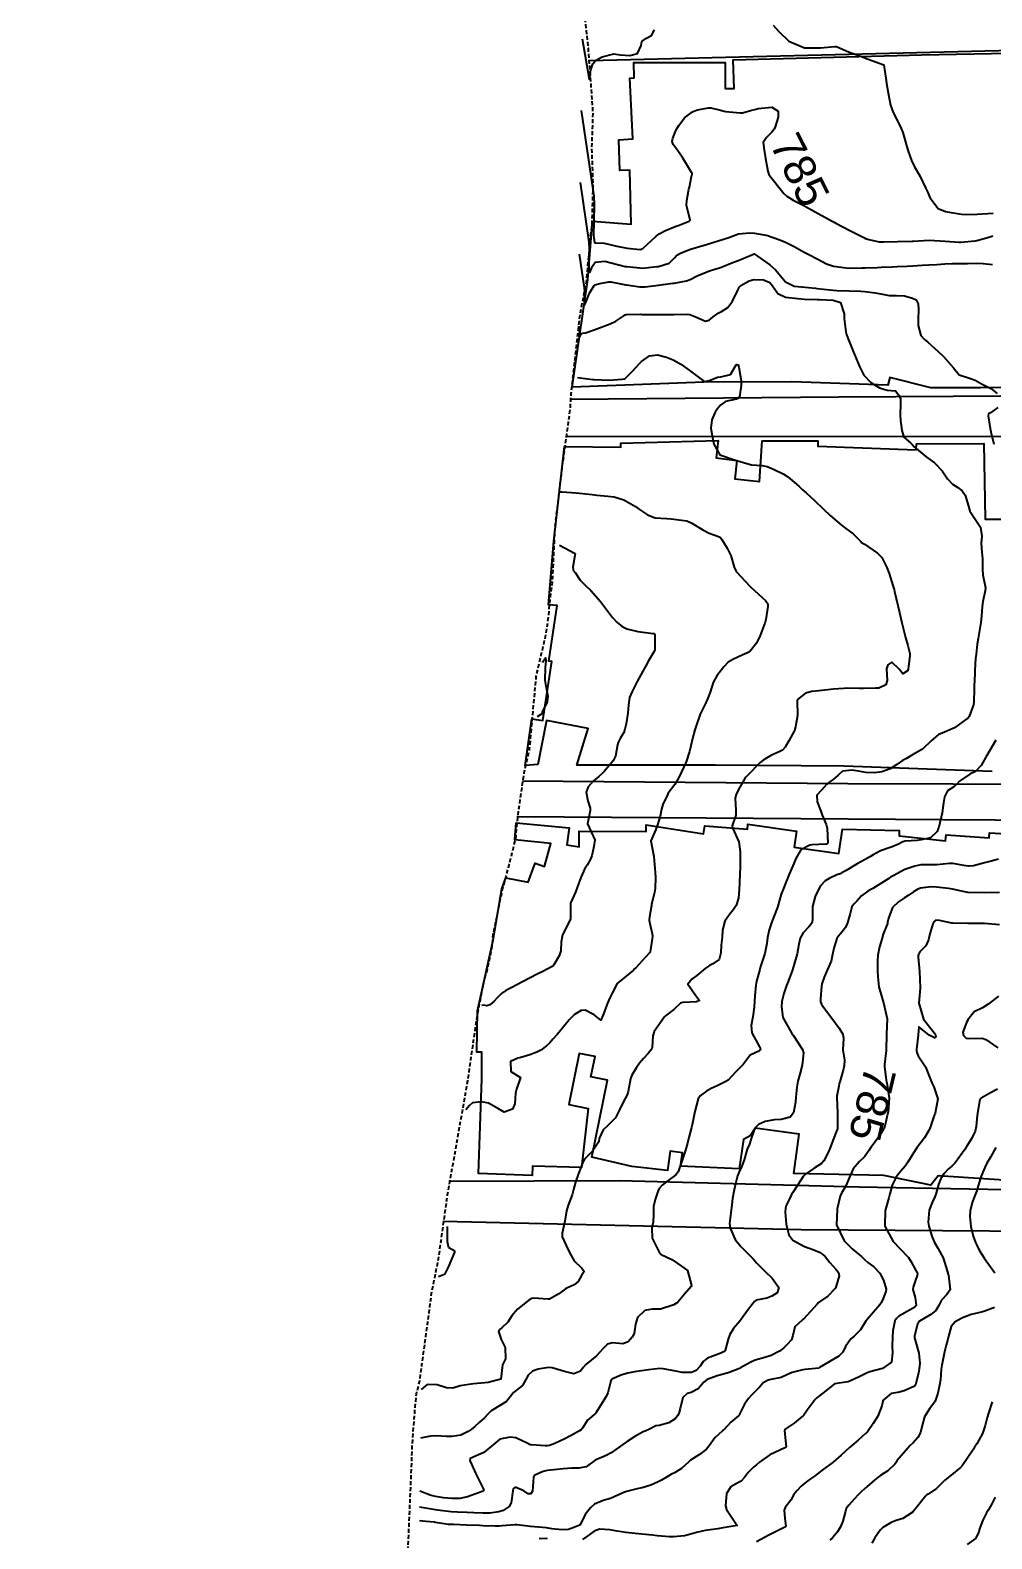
# Model space of a CAD drawing. Header units: metres. Extents: x 318500 to 325275, y 7408834 to 7428799.
# Drawn here: x 321000 to 321121, y 7408930.2 to 7409120 of the extents above; entities that cross this region are included whole.
import ezdxf
from ezdxf.enums import TextEntityAlignment as Align

# ---------------------------------------------------------------- set-up
doc = ezdxf.new("R2010")
doc.units = ezdxf.units.M
doc.header["$MEASUREMENT"] = 0
doc.linetypes.add('DASHED', pattern=[0.75, 0.5, -0.25])
for name, color, linetype in [('Cotas', 45, 'Continuous'), ('Curvas de Nivel 1m', 11, 'Continuous'), ('Curvas de Nivel 5m', 15, 'Continuous'), ('Edificações', 30, 'Continuous'), ('Vias Primárias', 230, 'Continuous')]:
    doc.layers.add(name, color=color, linetype=linetype)
doc.layers.add('Área', color=255, linetype='DASHED', plot=False)
doc.styles.add('ARIAL', font='arial.ttf')

msp = doc.modelspace()

# ---------------------------------------------------------------- linework, layer by layer
at = {"layer": 'Curvas de Nivel 1m', "flags": 128}
for points, elevation in [([(321069.47, 7409118.96), (321070.34, 7409113.89), (321070.44, 7409113.89), (321070.48, 7409114.58), (321070.56, 7409115.04), (321070.68, 7409115.44), (321070.82, 7409115.82), (321071.05, 7409116.1), (321071.4, 7409116.37), (321071.44, 7409116.4), (321071.98, 7409116.7), (321073.45, 7409117.06), (321074.27, 7409116.95), (321075.45, 7409116.86), (321076.45, 7409117.11), (321076.9, 7409118.11), (321076.96, 7409118.61), (321077.47, 7409118.99), (321078.19, 7409119.38), (321078.57, 7409120.08)], 784), ([(321093.5, 7409120.66), (321094.21, 7409119.87), (321095.47, 7409118.67), (321097.46, 7409117.83), (321099.46, 7409117.8), (321101.25, 7409118), (321101.46, 7409117.99), (321101.96, 7409117.77), (321103, 7409117.3), (321103.45, 7409117.16), (321104.51, 7409116.79), (321105.45, 7409116.41), (321107.44, 7409115.7), (321107.71, 7409113.7), (321107.77, 7409113.33), (321108.05, 7409111.69), (321108.27, 7409110.59), (321108.61, 7409109.68), (321109.34, 7409108.28), (321109.63, 7409107.67), (321109.81, 7409107.17), (321110.25, 7409105.66), (321110.48, 7409104.84), (321110.9, 7409103.65), (321111.27, 7409102.92), (321112.01, 7409101.63), (321112.72, 7409100.12), (321112.96, 7409099.61), (321113.04, 7409099.43), (321113.21, 7409099), (321114.27, 7409097.6), (321115.19, 7409097.24), (321115.65, 7409097.13), (321117.19, 7409096.89), (321117.88, 7409096.86), (321119.19, 7409096.88), (321119.8, 7409096.92), (321121.19, 7409097)], 784), ([(321069.23, 7409100.89), (321070.33, 7409093.39), (321070.36, 7409092.59), (321070.33, 7409091.21), (321070.31, 7409089.95), (321070.42, 7409089.54), (321070.79, 7409090.37), (321071.1, 7409090.86), (321072.31, 7409090.96), (321073.1, 7409090.77), (321074.89, 7409090.33), (321075.09, 7409090.29), (321077.09, 7409090.1), (321078.87, 7409090.3), (321079.09, 7409090.32), (321080.44, 7409090.71), (321081.11, 7409091.39), (321081.4, 7409091.75), (321081.91, 7409092.03), (321083.12, 7409092.48), (321083.83, 7409092.71), (321085.13, 7409093.09), (321086.73, 7409093.56), (321087.14, 7409093.69), (321087.93, 7409093.95), (321088.79, 7409094.29), (321089.15, 7409094.4), (321090.53, 7409094.54), (321091.15, 7409094.52), (321092.83, 7409094.19), (321093.14, 7409094.1), (321093.75, 7409093.87), (321094.76, 7409093.48), (321095.13, 7409093.33), (321096.16, 7409092.81), (321097.12, 7409092.29), (321097.43, 7409092.13), (321098.01, 7409091.82), (321099.11, 7409091.24), (321100.22, 7409090.66), (321101.1, 7409090.36), (321102.71, 7409090.14), (321103.1, 7409090.12), (321104.68, 7409090.14), (321105.1, 7409090.16), (321106.59, 7409090.2), (321107.1, 7409090.23), (321108.5, 7409090.28), (321109.1, 7409090.3), (321110.39, 7409090.37), (321111.1, 7409090.41), (321112.26, 7409090.47), (321113.1, 7409090.52), (321114.12, 7409090.58), (321115.11, 7409090.64), (321116.02, 7409090.67), (321117.11, 7409090.67), (321117.95, 7409090.7), (321119.11, 7409090.71), (321119.95, 7409090.67), (321121.11, 7409090.55)], 786), ([(321069.11, 7409091.86), (321069.73, 7409087.63), (321069.75, 7409087.16), (321069.73, 7409086.41), (321069.72, 7409085.7), (321069.78, 7409085.46), (321069.99, 7409085.92), (321070.4, 7409086.94), (321070.99, 7409087.93), (321071.06, 7409087.99), (321071.68, 7409088.17), (321072.82, 7409088.39), (321073.06, 7409088.38), (321074.34, 7409088.13), (321074.95, 7409088.01), (321075.06, 7409087.99), (321076.72, 7409087.76), (321077.06, 7409087.73), (321077.39, 7409087.75), (321079.06, 7409087.98), (321079.65, 7409088.06), (321080.9, 7409088.21), (321081.06, 7409088.23), (321082.6, 7409088.49), (321083.07, 7409088.68), (321083.93, 7409089.15), (321085.08, 7409089.61), (321085.36, 7409089.71), (321086.17, 7409089.97), (321086.86, 7409090.2), (321087.09, 7409090.28), (321088.3, 7409090.75), (321089.11, 7409091.05), (321089.74, 7409091.3), (321091.12, 7409091.91), (321093.1, 7409090.52), (321093.8, 7409089.87), (321095.07, 7409088.39), (321096.17, 7409087.84), (321097.06, 7409087.73), (321098.84, 7409087.59), (321099.06, 7409087.56), (321100.66, 7409087.38), (321101.06, 7409087.33), (321101.54, 7409087.28), (321103.06, 7409087.26), (321104.53, 7409087.21), (321105.05, 7409087.15), (321106.35, 7409087), (321107.05, 7409086.86), (321108.09, 7409086.64), (321109.05, 7409086.65), (321110.02, 7409086.63), (321111.05, 7409086.33), (321111.51, 7409086.1), (321111.77, 7409085.63), (321111.78, 7409084.88), (321111.74, 7409083.63), (321111.75, 7409082.88), (321112.08, 7409081.62), (321112.53, 7409081.17), (321112.97, 7409080.78), (321114.26, 7409079.6), (321114.95, 7409079), (321116.21, 7409077.57), (321116.92, 7409076.69), (321118.21, 7409076.24), (321118.91, 7409076.02), (321119.83, 7409075.52), (321120.89, 7409074.95), (321121.7, 7409074.31)], 787), ([(321068.99, 7409082.82), (321069.13, 7409081.87), (321069.14, 7409081.78), (321069.14, 7409081.61), (321069.13, 7409081.45), (321069.14, 7409081.38), (321069.19, 7409081.48), (321069.28, 7409081.72), (321069.4, 7409081.88), (321069.55, 7409081.91), (321069.87, 7409081.96), (321070.98, 7409082.33), (321072.32, 7409082.83), (321072.99, 7409083.1), (321073.7, 7409083.44), (321074.72, 7409084.12), (321074.9, 7409084.24), (321075.01, 7409084.27), (321076.81, 7409084.3), (321077.01, 7409084.29), (321078.82, 7409084.27), (321079.01, 7409084.27), (321080.77, 7409084.29), (321081.01, 7409084.29), (321082.73, 7409084.3), (321083.01, 7409084.26), (321083.65, 7409084), (321085, 7409083.43), (321085.44, 7409083.54), (321085.96, 7409083.98), (321086.57, 7409084.42), (321087.02, 7409084.65), (321087.81, 7409085.17), (321088.37, 7409085.94), (321089.05, 7409087.33), (321089.25, 7409087.74), (321089.44, 7409087.93), (321090.48, 7409088.51), (321091.07, 7409088.69), (321092.31, 7409088.65), (321093.07, 7409088.31), (321093.42, 7409087.87), (321094.1, 7409086.92), (321095.05, 7409086.47), (321096.6, 7409086.28), (321097.04, 7409086.25), (321097.44, 7409086.22), (321099.04, 7409086.16), (321099.4, 7409086.16), (321101.04, 7409086.06), (321101.99, 7409085.76), (321102.44, 7409084.34), (321102.43, 7409083.76), (321102.66, 7409082.08), (321102.74, 7409081.75), (321102.97, 7409081.08), (321103.36, 7409080.14), (321103.52, 7409079.74), (321103.96, 7409078.72), (321104.37, 7409077.73), (321104.91, 7409076.63), (321105.79, 7409075.71), (321106.48, 7409075.28), (321106.89, 7409075.06), (321107.84, 7409074.73), (321108.89, 7409074.65), (321109.34, 7409074.11), (321109.52, 7409073.66), (321109.52, 7409073.01), (321109.5, 7409071.66), (321109.54, 7409070.95), (321109.68, 7409069.66), (321109.97, 7409068.82), (321110.8, 7409068.11), (321111.05, 7409067.88), (321111.26, 7409067.63), (321112.78, 7409066.37), (321113.83, 7409065.6), (321114.76, 7409064.62), (321115.46, 7409063.58), (321116.08, 7409062.92), (321116.73, 7409062.51), (321117.28, 7409062.1), (321117.68, 7409061.55), (321118.07, 7409060.17), (321118.26, 7409059.54), (321118.68, 7409058.89), (321119.6, 7409057.52), (321119.77, 7409056.39), (321119.69, 7409055.52), (321119.78, 7409054.36), (321119.86, 7409053.52), (321119.86, 7409052.25), (321119.9, 7409051.52), (321120.21, 7409049.87), (321120.19, 7409049.51), (321119.88, 7409048.17), (321119.82, 7409047.52), (321119.72, 7409046.31), (321119.63, 7409045.52), (321119.49, 7409044.52), (321119.32, 7409043.52), (321119.2, 7409042.79), (321119.04, 7409041.52), (321118.99, 7409040.98), (321118.89, 7409039.53), (321118.87, 7409039.07), (321118.79, 7409037.53), (321118.79, 7409037.13), (321118.78, 7409035.53), (321118.72, 7409035.17), (321118.35, 7409034.14), (321118.18, 7409033.7), (321118.06, 7409033.53), (321116.33, 7409032.25), (321114.77, 7409031.58), (321114.43, 7409031.47), (321114.32, 7409031.41), (321113.33, 7409030.58), (321112.35, 7409029.61), (321112.32, 7409029.58), (321112.29, 7409029.57), (321111.04, 7409028.87), (321110.27, 7409028.42), (321109.78, 7409028.14), (321109.08, 7409027.66), (321108.25, 7409027.09), (321107.2, 7409026.73), (321106.25, 7409026.62), (321105.17, 7409026.63), (321104.25, 7409026.82), (321103.45, 7409026.93), (321102.25, 7409026.8), (321101.68, 7409026.32), (321101.05, 7409025.76), (321100.56, 7409025.44), (321100.23, 7409025.13), (321099.57, 7409024.43), (321099.02, 7409023.79), (321099.03, 7409022.95), (321099.52, 7409021.78), (321099.69, 7409021.3), (321100.16, 7409020.09), (321100.28, 7409019.77), (321100.3, 7409019.63), (321100.4, 7409017.77), (321100.25, 7409017.65), (321100.13, 7409017.62), (321098.38, 7409017.55), (321098.13, 7409017.51), (321097, 7409016.93), (321096.34, 7409015.83), (321096.09, 7409015.21), (321095.67, 7409014.25), (321095.51, 7409013.84), (321095.1, 7409012.8), (321094.71, 7409011.84), (321094.53, 7409011.35), (321094.11, 7409009.85), (321094.09, 7409009.78), (321094.02, 7409009.57), (321093.34, 7409007.86), (321093, 7409006.85), (321092.81, 7409005.87), (321092.71, 7409005.12), (321092.45, 7409003.87), (321091.92, 7409002.23), (321091.81, 7409001.88), (321091.41, 7409000.38), (321091.34, 7408999.89), (321091.21, 7408998.55), (321091.14, 7408997.89), (321091.1, 7408997.14), (321090.94, 7408995.89), (321090.73, 7408994.81), (321090.83, 7408993.89), (321091.78, 7408992.13), (321091.91, 7408991.88), (321091.89, 7408991.77), (321091.78, 7408991.64), (321090.6, 7408991.07), (321089.75, 7408989.91), (321088.74, 7408988.92), (321087.85, 7408987.93), (321087.78, 7408987.88), (321087.73, 7408987.86), (321086.44, 7408987.23), (321085.71, 7408986.89), (321085.11, 7408986.57), (321084.32, 7408985.98), (321084.08, 7408985.6), (321083.67, 7408983.99), (321083.31, 7408982.34), (321083.23, 7408981.99), (321082.91, 7408980.72), (321082.72, 7408980), (321082.47, 7408979.14), (321082.11, 7408978), (321081.98, 7408977.61), (321081.57, 7408976.42), (321081.26, 7408976.01), (321080.28, 7408975.31), (321079.55, 7408974.71), (321079.22, 7408974.37), (321079.04, 7408974.05), (321078.64, 7408972.93), (321078.46, 7408972.06), (321078.46, 7408971.02), (321078.41, 7408970.06), (321078.24, 7408969.3), (321078.28, 7408968.06), (321079.18, 7408966.3), (321079.37, 7408966.04), (321079.4, 7408966.01), (321079.43, 7408965.99), (321080.76, 7408965.36), (321081.42, 7408964.91), (321081.96, 7408964.55), (321082.73, 7408963.99), (321083.24, 7408962.12), (321083.17, 7408961.98), (321082.34, 7408961.02), (321081.51, 7408960.01), (321081.35, 7408959.87), (321081, 7408959.67), (321079.34, 7408959.13), (321078.28, 7408959.12), (321077.34, 7408958.96), (321076.43, 7408958.07), (321076.17, 7408957.22), (321076.02, 7408956.08), (321075.77, 7408955.6), (321075.28, 7408955), (321074.6, 7408954.78), (321073.28, 7408954.91), (321072.67, 7408954.73), (321072.06, 7408954.13), (321071.69, 7408953.71), (321071.26, 7408953.27), (321069.95, 7408952.16), (321069.61, 7408951.8), (321069.24, 7408951.31), (321068.41, 7408951.01), (321067.24, 7408951.27), (321065.71, 7408951.75), (321065.24, 7408951.79), (321063.92, 7408951.56), (321063.24, 7408951.33), (321062.66, 7408950.83), (321062.37, 7408950.26), (321061.95, 7408949.53), (321061.2, 7408948.94), (321060.84, 7408948.64), (321060.58, 7408948.29), (321059.95, 7408947.53), (321059.18, 7408947.03), (321058.01, 7408946.32), (321057.58, 7408945.9), (321057.16, 7408945.45), (321056.57, 7408944.92), (321055.98, 7408944.35), (321055.52, 7408943.97), (321055.13, 7408943.72), (321054.2, 7408943.29), (321053.12, 7408943.09), (321052.41, 7408943.1), (321051.12, 7408943.2), (321050.38, 7408943.17), (321049.12, 7408942.89)], 788), ([(321068.9, 7409076.33), (321070.19, 7409076.18), (321070.82, 7409076.09), (321070.9, 7409076.09), (321070.99, 7409076.08), (321072.9, 7409075.99), (321074.48, 7409076.13), (321074.83, 7409076.19), (321074.9, 7409076.23), (321075.86, 7409077.17), (321076.7, 7409078.09), (321076.81, 7409078.22), (321076.93, 7409078.35), (321077.95, 7409079.07), (321078.95, 7409079.2), (321080.07, 7409078.92), (321080.94, 7409078.58), (321081.87, 7409078.03), (321082.92, 7409077.27), (321084.61, 7409075.99), (321084.9, 7409075.85), (321085.48, 7409075.98), (321086.51, 7409076.37), (321086.91, 7409076.44), (321088.13, 7409076.73), (321088.84, 7409077.93), (321088.88, 7409077.98), (321088.93, 7409078), (321089.09, 7409077.93), (321089.2, 7409077.66), (321089.48, 7409075.92), (321089.48, 7409075.34), (321089.27, 7409073.93), (321089.11, 7409073.7), (321088.88, 7409073.61), (321087.5, 7409073.32), (321086.86, 7409072.86), (321086.46, 7409072.37), (321086.19, 7409071.97), (321085.8, 7409071.01), (321085.67, 7409069.98), (321085.84, 7409069), (321086.06, 7409067.97), (321086.78, 7409066.63), (321088.77, 7409065.93), (321090.76, 7409065.37), (321092.13, 7409065.26), (321092.76, 7409065.15), (321093.65, 7409064.76), (321094.75, 7409064.22), (321095.34, 7409063.84), (321096.73, 7409062.66), (321097.16, 7409062.26), (321097.64, 7409061.82), (321098.71, 7409060.85), (321099.84, 7409059.78), (321100.68, 7409058.99), (321102.09, 7409057.76), (321102.66, 7409057.35), (321103.59, 7409056.68), (321104.52, 7409055.72), (321104.64, 7409055.6), (321104.99, 7409055.36), (321106.62, 7409054.23), (321107.17, 7409053.68), (321107.82, 7409052.45), (321108.1, 7409051.67), (321108.56, 7409050.16), (321108.68, 7409049.79), (321108.72, 7409049.67), (321108.78, 7409049.44), (321109.2, 7409047.66), (321109.41, 7409046.77), (321109.67, 7409045.65), (321109.83, 7409044.98), (321110.17, 7409043.64), (321110.46, 7409042.61), (321110.7, 7409041.64), (321110.71, 7409041.37), (321110.51, 7409039.64), (321110.42, 7409039.44), (321109.81, 7409039.05), (321109.37, 7409039.66), (321108.43, 7409040.52), (321107.93, 7409040.18), (321107.77, 7409039.68), (321107.86, 7409038.22), (321107.7, 7409037.68), (321106.82, 7409037.26), (321106.39, 7409037.24), (321104.88, 7409037.23), (321104.39, 7409037.23), (321102.9, 7409037.24), (321102.39, 7409037.22), (321101.04, 7409037.12), (321100.39, 7409037.05), (321099.24, 7409036.94), (321098.39, 7409036.85), (321097.57, 7409036.62), (321096.59, 7409035.83), (321096.54, 7409035.66), (321096.55, 7409033.83), (321096.33, 7409032.41), (321096.21, 7409031.94), (321096.17, 7409031.83), (321095.49, 7409030.65), (321095.02, 7409029.84), (321094.68, 7409029.45), (321094.28, 7409029.25), (321093.3, 7409028.84), (321092.27, 7409028.22), (321091.86, 7409027.89), (321090.24, 7409026.21), (321090.08, 7409026.07), (321089.93, 7409025.91), (321089.33, 7409024.82), (321088.85, 7409023.92), (321088.73, 7409023.39), (321088.83, 7409021.92), (321088.81, 7409021.29), (321088.35, 7409019.93), (321088.4, 7409019.68), (321089.17, 7409017.92), (321089.37, 7409016.66), (321089.36, 7409015.92), (321089.35, 7409014.66), (321089.33, 7409013.92), (321089.26, 7409012.72), (321089.21, 7409011.92), (321089.13, 7409010.82), (321088.87, 7409009.92), (321088.52, 7409009.42), (321088.01, 7409008.8), (321087.44, 7409007.94), (321087.12, 7409006.8), (321087.07, 7409005.94), (321086.98, 7409004.92), (321086.93, 7409003.95), (321086.73, 7409003.14), (321085.92, 7409002.59), (321085.51, 7409002.37), (321084.96, 7409001.97), (321083.9, 7409001.1), (321083.26, 7409000.64), (321082.75, 7409000), (321083.87, 7408998.46), (321084.24, 7408997.98), (321083.86, 7408997.79), (321082.13, 7408997.73), (321081.85, 7408997.63), (321081.01, 7408996.85), (321079.96, 7408996.04), (321079.83, 7408995.9), (321078.52, 7408994.06), (321078.36, 7408993.51), (321078.26, 7408992.06), (321078.11, 7408991.73), (321077.77, 7408991.3), (321077.19, 7408990.65), (321076.69, 7408990.08), (321076.3, 7408989.53), (321075.73, 7408988.55), (321075.55, 7408988.09), (321075.28, 7408986.52), (321075.15, 7408986.1), (321074.64, 7408985.16), (321074.12, 7408984.11), (321073.66, 7408983.18), (321072.62, 7408982.14), (321072.11, 7408981.68), (321071.63, 7408980.6), (321071.55, 7408980.22), (321071.53, 7408980.15), (321070.76, 7408979), (321069.92, 7408978.17), (321069.75, 7408978), (321069.59, 7408977.7), (321068.99, 7408976.18), (321068.63, 7408975.11), (321068.4, 7408974.19), (321068.21, 7408973.51), (321067.69, 7408972.2), (321067.5, 7408971.52), (321067.28, 7408970.2), (321066.97, 7408968.71), (321066.97, 7408968.21), (321067.44, 7408967.14), (321067.9, 7408966.19), (321068.45, 7408965.21), (321069.41, 7408964.28), (321069.53, 7408964.17), (321069.71, 7408963.87), (321069.4, 7408963.38), (321068.96, 7408962.61), (321068.48, 7408962.18), (321067.71, 7408961.86), (321067.37, 7408961.67), (321066.54, 7408961.04), (321065.35, 7408960.4), (321065.21, 7408960.37), (321063.35, 7408960.53), (321063.12, 7408960.48), (321062.77, 7408960.26), (321061.34, 7408959.13), (321060.61, 7408958.29), (321060.1, 7408957.51), (321059.31, 7408956.72), (321059.07, 7408956.55), (321058.93, 7408956.31), (321059.29, 7408955.33), (321059.76, 7408954.3), (321059.83, 7408952.87), (321059.51, 7408952.3), (321059.44, 7408952.11), (321059.22, 7408950.3), (321057.63, 7408949.91), (321057.21, 7408949.87), (321055.81, 7408949.75), (321055.21, 7408949.67), (321054.12, 7408949.47), (321053.2, 7408949.17), (321052.38, 7408949.22), (321051.21, 7408949.62), (321049.96, 7408949.67), (321049.2, 7408949.04)], 789), ([(321121.77, 7409072.59), (321120.86, 7409071.91), (321120.61, 7409071.76), (321120.55, 7409071.51), (321120.83, 7409069.93), (321120.9, 7409069.51), (321121.26, 7409067.96)], 787), ([(321066.63, 7409055.23), (321068.61, 7409054.2), (321068.31, 7409052.47), (321068.33, 7409052.2), (321068.4, 7409052.03), (321068.58, 7409051.79), (321069.23, 7409050.86), (321069.88, 7409050.18), (321070.55, 7409049.55), (321071.76, 7409048.16), (321072.52, 7409047.16), (321073.29, 7409046.14), (321073.86, 7409045.5), (321074.49, 7409045.02), (321075.11, 7409044.74), (321076.48, 7409044.39), (321078.4, 7409044.15), (321078.48, 7409044.13), (321078.53, 7409044.12), (321078.58, 7409044.07), (321078.6, 7409043.95), (321078.6, 7409042.07), (321078.57, 7409041.95), (321078.45, 7409041.75), (321077.8, 7409040.7), (321077.48, 7409040.08), (321077.12, 7409039.38), (321076.4, 7409038.09), (321075.71, 7409036.77), (321075.43, 7409036.1), (321075.29, 7409035.17), (321075.22, 7409034.11), (321075.01, 7409032.79), (321074.86, 7409032.11), (321074.73, 7409031.7), (321074.3, 7409031.01), (321073.98, 7409030.44), (321073.91, 7409030.13), (321073.68, 7409028.72), (321073.37, 7409028.13), (321072.25, 7409026.79), (321071.93, 7409026.46), (321071.55, 7409026.16), (321070.84, 7409025.56), (321070.22, 7409024.84), (321069.96, 7409024.17), (321070.19, 7409023.09), (321070.47, 7409022.17), (321070.47, 7409021.87), (321070.15, 7409020.17), (321071.05, 7409018.16), (321070.95, 7409017.33), (321070.67, 7409016.16), (321070.52, 7409015.74), (321070.08, 7409014.99), (321069.77, 7409014.48), (321069.62, 7409014.18), (321069.32, 7409013.44), (321068.86, 7409012.19), (321068.64, 7409011.59), (321068.02, 7409010.2), (321067.99, 7409008.2), (321066.98, 7409006.21), (321066.82, 7409005.36), (321066.78, 7409004.22), (321066.57, 7409003.58), (321065.91, 7409002.45), (321065.82, 7409002.32), (321065.7, 7409002.23), (321064.52, 7409001.63), (321063.9, 7409001.31), (321061.89, 7409000.28), (321060.6, 7408999.58), (321059.87, 7408999.22), (321059.33, 7408998.86), (321058.8, 7408998.32), (321058.35, 7408997.83), (321057.85, 7408997.4), (321057.49, 7408997.28), (321057.11, 7408997.37), (321056.85, 7408997.35)], 791), ([(321064.47, 7409040.47), (321064.53, 7409040.57), (321064.85, 7409041.08), (321064.91, 7409040.73), (321064.84, 7409040.25), (321064.81, 7409039.85), (321064.79, 7409038.25), (321064.87, 7409037.77), (321065.15, 7409036.24), (321065.08, 7409035.52), (321064.45, 7409034.25), (321064.42, 7409034.17), (321064.34, 7409034), (321064.26, 7409033.93), (321063.81, 7409033.64)], 792), ([(321121.53, 7409030.71), (321120.82, 7409029.5), (321120.28, 7409028.57), (321119.89, 7409027.89), (321119.68, 7409027.52), (321118.98, 7409026.79), (321118.25, 7409026.42), (321116.94, 7409025.55), (321116.62, 7409025.17), (321116.23, 7409024.86), (321115.46, 7409024.33), (321115.06, 7409023.58), (321114.95, 7409022.83), (321114.77, 7409021.58), (321114.35, 7409019.77), (321114.29, 7409019.59), (321114.25, 7409019.49), (321114.15, 7409019.24), (321113.32, 7409018.42), (321112.14, 7409018.16), (321111.65, 7409018.11), (321110.14, 7409018.02), (321109.84, 7409017.94), (321109.3, 7409017.65), (321108.5, 7409017.29), (321108.12, 7409017.16), (321107.01, 7409016.79), (321106.11, 7409016.3), (321105.74, 7409016.06), (321105.1, 7409015.71), (321104.09, 7409015.17), (321102.68, 7409014.33), (321102.08, 7409013.98), (321101.92, 7409013.91), (321101.52, 7409013.76), (321100.54, 7409013.3), (321100.07, 7409013), (321099.46, 7409012.37), (321099.12, 7409011.78), (321098.79, 7409011.04), (321098.44, 7409009.79), (321098.44, 7409008.22), (321098.41, 7409007.79), (321098.26, 7409007.53), (321097.99, 7409007.25), (321097.3, 7409006.49), (321096.92, 7409005.82), (321096.74, 7409005.04), (321096.51, 7409003.82), (321095.92, 7409001.83), (321095.38, 7409000.35), (321095.2, 7408999.84), (321094.86, 7408998.86), (321094.6, 7408997.84), (321094.54, 7408997.16), (321094.73, 7408995.84), (321095.81, 7408993.9), (321095.86, 7408993.83), (321096.01, 7408993.62), (321097.22, 7408991.81), (321097.34, 7408991.37), (321097.15, 7408989.81), (321096.85, 7408988.7), (321096.6, 7408987.82), (321096.48, 7408987.06), (321096.37, 7408985.82), (321096.32, 7408985.19), (321096.05, 7408983.82), (321095.66, 7408983.28), (321094.51, 7408982.99), (321093.66, 7408982.94), (321092.52, 7408982.73), (321091.66, 7408982.38), (321091.19, 7408981.89), (321090.8, 7408980.72), (321090.52, 7408979.9), (321090.25, 7408979.26), (321089.87, 7408977.91), (321089.58, 7408977.12), (321089.17, 7408976.32), (321089.03, 7408975.92), (321088.73, 7408974.74), (321088.54, 7408973.92), (321088.39, 7408973.06), (321088.26, 7408971.92), (321088.17, 7408971.26), (321088.02, 7408969.92), (321088.1, 7408969.3), (321088.74, 7408967.91), (321089.45, 7408967.03), (321090.57, 7408965.89), (321090.98, 7408965.44), (321091.42, 7408964.95), (321091.95, 7408964.41), (321092.52, 7408963.86), (321093.4, 7408963.01), (321094.23, 7408961.84), (321094.01, 7408961.2), (321093.36, 7408960.75), (321092.69, 7408960.53), (321091.36, 7408960.25), (321091.15, 7408960.09), (321090.99, 7408959.88), (321090.26, 7408958.97), (321089.52, 7408957.9), (321089.45, 7408957.78), (321089.33, 7408957.61), (321088.53, 7408956.7), (321088.06, 7408955.92), (321087.85, 7408955.37), (321087.45, 7408953.93), (321087.27, 7408953.74), (321086.91, 7408953.58), (321085.26, 7408952.98), (321084.68, 7408952.54), (321084.34, 7408951.97), (321083.82, 7408951.4), (321083.24, 7408951.16), (321082.06, 7408951.18), (321081.24, 7408951.31), (321079.66, 7408951.62), (321079.24, 7408951.65), (321077.82, 7408951.48), (321077.24, 7408951.41), (321076.06, 7408951.26), (321075.23, 7408951.07), (321074.48, 7408950.85), (321073.22, 7408950.34), (321073.12, 7408950.23), (321073.08, 7408950.12), (321072.72, 7408948.61), (321072.48, 7408948.13), (321071.98, 7408947.34), (321071.25, 7408946.14), (321071.21, 7408946.1), (321071.17, 7408946.06), (321070.15, 7408945.16), (321069.53, 7408944.16), (321069.35, 7408943.96), (321069.13, 7408943.81), (321068.07, 7408943.25), (321067.12, 7408942.75), (321066.76, 7408942.56), (321066.04, 7408942.21), (321065.34, 7408941.99), (321065.11, 7408941.94), (321064.81, 7408941.93), (321063.11, 7408942.04), (321062.93, 7408942.07), (321062.53, 7408942.26), (321061.12, 7408942.96), (321060.39, 7408943.02), (321059.12, 7408942.76), (321058.84, 7408942.58), (321058.57, 7408942.31), (321057.1, 7408941.1), (321055.39, 7408940.36), (321055.34, 7408940.1), (321056.15, 7408938.34), (321057.03, 7408936.55), (321057.09, 7408936.33), (321057.03, 7408936.24), (321056.88, 7408936.18), (321055.02, 7408935.52), (321054.08, 7408935.31), (321053.02, 7408935.3), (321052.02, 7408935.39), (321051.02, 7408935.55), (321050.33, 7408935.72), (321049.03, 7408936.22)], 787), ([(321121.86, 7409015.73), (321120.96, 7409015.5), (321120.1, 7409015.27), (321118.7, 7409014.92), (321118.09, 7409014.87), (321117.5, 7409014.95), (321116.1, 7409015.18), (321115.71, 7409015.18), (321114.09, 7409015.03), (321112.65, 7409015.05), (321112.09, 7409015.02), (321111.33, 7409014.86), (321110.09, 7409014.45), (321108.59, 7409013.66), (321108.28, 7409013.47), (321108.07, 7409013.33), (321107.06, 7409012.69), (321106.06, 7409012.06), (321105.82, 7409011.92), (321105.43, 7409011.7), (321104.64, 7409011.11), (321104.03, 7409010.45), (321103.68, 7409010.07), (321103.41, 7409009.73), (321103.18, 7409008.9), (321102.87, 7409007.74), (321102.59, 7409007.14), (321101.98, 7409006.36), (321101.69, 7409006.03), (321101.52, 7409005.75), (321101.15, 7409004.56), (321100.99, 7409003.76), (321100.8, 7409002.9), (321100.32, 7409001.77), (321100.18, 7409001.5), (321099.91, 7409000.9), (321099.62, 7409000.05), (321099.57, 7408999.77), (321099.48, 7408998.17), (321099.47, 7408997.78), (321099.58, 7408997.49), (321099.85, 7408997.11), (321100.87, 7408995.76), (321101.82, 7408994.5), (321102.27, 7408993.74), (321102.35, 7408993.19), (321102.26, 7408991.74), (321102.48, 7408990.45), (321102.45, 7408989.74), (321102.31, 7408989.18), (321101.88, 7408987.75), (321101.85, 7408987.63), (321101.72, 7408986.98), (321101.52, 7408985.94), (321101.51, 7408985.75), (321101.62, 7408983.81), (321101.62, 7408983.75), (321101.59, 7408981.81), (321101.58, 7408981.75), (321101.02, 7408980.36), (321100.8, 7408979.76), (321100.46, 7408978.91), (321099.87, 7408977.77), (321099.59, 7408977.47), (321098.65, 7408976.85), (321097.57, 7408976.13), (321097.27, 7408975.8), (321096.6, 7408974.77), (321095.97, 7408973.82), (321095.82, 7408973.55), (321095.53, 7408972.92), (321095.15, 7408972.19), (321095.04, 7408971.83), (321095.02, 7408971.35), (321095.15, 7408969.83), (321095.47, 7408968.48), (321096, 7408967.81), (321097.45, 7408967), (321098.64, 7408966.58), (321099.44, 7408966.25), (321100.05, 7408965.76), (321100.66, 7408964.99), (321101.41, 7408964.15), (321101.73, 7408963.74), (321101.83, 7408963.31), (321101.38, 7408961.9), (321101.34, 7408961.78), (321101.32, 7408961.74), (321100.37, 7408960.75), (321099.35, 7408960.07), (321099.19, 7408959.94), (321099.05, 7408959.77), (321097.33, 7408957.85), (321097.3, 7408957.83), (321097.2, 7408957.8), (321096.23, 7408956.89), (321096, 7408955.81), (321095.83, 7408955.27), (321095.28, 7408954.68), (321094.83, 7408954.27), (321094.29, 7408953.83), (321093.26, 7408953.3), (321092.45, 7408953.05), (321091.26, 7408952.7), (321090.69, 7408952.45), (321089.71, 7408951.9), (321089.41, 7408951.74), (321089.25, 7408951.67), (321087.98, 7408951.18), (321087.24, 7408950.95), (321086.45, 7408950.73), (321085.22, 7408950.29), (321085.02, 7408950.17), (321084.79, 7408949.96), (321084.08, 7408949.1), (321083.2, 7408948.64), (321082.69, 7408948.5), (321082.16, 7408948), (321081.81, 7408946.64), (321081.65, 7408946), (321081.48, 7408945.69), (321081.16, 7408945.34), (321080.36, 7408944.81), (321079.15, 7408944.51), (321078.76, 7408944.43), (321077.94, 7408944.05), (321077.4, 7408943.79), (321077.13, 7408943.68), (321076.08, 7408943.12), (321075.12, 7408942.49), (321074.89, 7408942.32), (321074.59, 7408942.1), (321073.1, 7408941.04), (321072.51, 7408940.71), (321071.09, 7408940.14), (321069.96, 7408939.28), (321069.07, 7408939.12), (321068.15, 7408939.11), (321067.07, 7408939.04), (321066.32, 7408938.96), (321065.07, 7408938.83), (321064.58, 7408938.72), (321063.53, 7408938.24), (321063.33, 7408937.98), (321063.21, 7408936.25), (321063.03, 7408935.88), (321062.66, 7408935.88), (321062.14, 7408936.26), (321061.04, 7408936.73), (321060.79, 7408936.53), (321060.75, 7408936.28), (321060.54, 7408934.76), (321060.28, 7408934.29), (321059.52, 7408933.78), (321059, 7408933.62), (321057.85, 7408933.46), (321057, 7408933.45), (321055.83, 7408933.51), (321055, 7408933.55), (321053.79, 7408933.58), (321053, 7408933.63), (321051.61, 7408933.79), (321051, 7408933.88), (321049.26, 7408934.19), (321049.01, 7408934.22)], 786), ([(321122, 7409007.48), (321120.12, 7409007.63), (321120, 7409007.64), (321119.87, 7409007.64), (321118, 7409007.64), (321116.12, 7409007.68), (321116, 7409007.69), (321114.44, 7409008.02), (321114, 7409008.07), (321113.74, 7409007.86), (321113.61, 7409007.59), (321113.24, 7409006.33), (321113.04, 7409005.6), (321112.73, 7409004.83), (321111.95, 7409004.08), (321111.78, 7409003.77), (321111.75, 7409003.61), (321111.75, 7409003.42), (321111.92, 7409001.61), (321111.99, 7408999.61), (321112, 7408999.5), (321111.86, 7408997.61), (321112.41, 7408995.6), (321113.81, 7408993.86), (321113.93, 7408993.59), (321113.99, 7408993.4), (321113.81, 7408993.26), (321113.14, 7408993.6), (321111.83, 7408994.63), (321111.77, 7408993.65), (321111.77, 7408993.61), (321111.56, 7408991.84), (321111.55, 7408991.61), (321111.58, 7408991.41), (321111.77, 7408991.02), (321112.68, 7408989.6), (321113.31, 7408988.02), (321113.48, 7408987.59), (321113.72, 7408987.11), (321114.24, 7408985.58), (321113.89, 7408983.8), (321113.82, 7408983.59), (321113.78, 7408983.48), (321113.68, 7408983.26), (321113.25, 7408981.99), (321113.1, 7408981.59), (321112.56, 7408980.67), (321111.7, 7408979.61), (321111.62, 7408979.51), (321110.46, 7408977.63), (321110.13, 7408977.1), (321109.58, 7408976.51), (321109.19, 7408976.03), (321108.95, 7408975.65), (321108.49, 7408974.71), (321108.17, 7408973.65), (321108.05, 7408973.14), (321107.63, 7408971.66), (321107.61, 7408971.55), (321107.56, 7408969.66), (321107.58, 7408969.57), (321108.6, 7408967.65), (321109.45, 7408966.76), (321110.54, 7408965.62), (321110.89, 7408965.08), (321111.41, 7408964.07), (321111.59, 7408963.78), (321111.66, 7408963.61), (321111.63, 7408963.38), (321111.4, 7408962.77), (321111.11, 7408961.89), (321111.09, 7408961.61), (321111.36, 7408960.58), (321111.51, 7408959.61), (321111.35, 7408959.4), (321110.76, 7408959.03), (321109.34, 7408958.23), (321109.02, 7408957.96), (321108.84, 7408957.64), (321108.57, 7408956.39), (321108.51, 7408955.65), (321108.47, 7408954.46), (321108.51, 7408953.65), (321108.42, 7408952.48), (321107.25, 7408951.66), (321105.67, 7408951.26), (321105.24, 7408951.08), (321104.31, 7408950.62), (321103.23, 7408950.1), (321102.94, 7408950), (321101.22, 7408949.74), (321100.12, 7408948.85), (321099.2, 7408948.15), (321098.99, 7408947.98), (321098.81, 7408947.78), (321097.8, 7408946.41), (321097.35, 7408945.8), (321097.27, 7408945.7), (321097.17, 7408945.61), (321096.16, 7408944.8), (321095.14, 7408944.11), (321094.99, 7408943.97), (321094.94, 7408943.82), (321095.12, 7408942.2), (321095.15, 7408941.82), (321095.14, 7408941.79), (321095.11, 7408941.76), (321094.97, 7408941.68), (321093.1, 7408940.8), (321091.8, 7408939.87), (321091.41, 7408939.55), (321091.08, 7408939.28), (321090.38, 7408938.57), (321089.87, 7408937.89), (321089.46, 7408937.49), (321089.05, 7408937.27), (321088.19, 7408936.77), (321087.62, 7408935.92), (321087.49, 7408934.39), (321087.64, 7408933.92), (321088.98, 7408931.9), (321086.97, 7408931.56), (321086.54, 7408931.5), (321084.97, 7408931.27), (321083.88, 7408931.05), (321082.96, 7408930.77), (321082.36, 7408930.59), (321080.96, 7408930.48), (321080.48, 7408930.49), (321078.96, 7408930.61), (321078.32, 7408930.69), (321076.96, 7408930.83), (321076.14, 7408930.89), (321074.96, 7408931.01), (321073.86, 7408931.21), (321072.97, 7408931.37), (321071.67, 7408931.43), (321070.97, 7408931.19), (321070.37, 7408930.74), (321069.52, 7408930.16)], 784), ([(321121.88, 7408998.5), (321120.57, 7408997.5), (321119.86, 7408997.02), (321118.82, 7408996.55), (321118.01, 7408995.53), (321117.96, 7408995.41), (321117.83, 7408995.18), (321117.39, 7408993.97), (321117.47, 7408993.54), (321117.81, 7408993.24), (321118.14, 7408993.19), (321119.81, 7408993.21), (321120.26, 7408993.05), (321121.79, 7408992.01)], 783), ([(321121.72, 7408986.8), (321120.88, 7408986.33), (321119.7, 7408985.67), (321119.6, 7408985.61), (321119.53, 7408985.51), (321119.46, 7408985.28), (321119.19, 7408983.51), (321119.06, 7408982.11), (321118.94, 7408981.51), (321118.51, 7408980.64), (321117.81, 7408979.53), (321117.62, 7408979.23), (321116.41, 7408977.55), (321116.01, 7408977.14), (321115.59, 7408976.8), (321114.97, 7408976.17), (321114.6, 7408975.57), (321114.3, 7408974.83), (321113.97, 7408973.58), (321113.87, 7408973.25), (321113.53, 7408972.53), (321113.16, 7408971.59), (321113.01, 7408970.07), (321113.08, 7408969.59), (321113.47, 7408968.3), (321113.77, 7408967.58), (321114.22, 7408966.81), (321114.89, 7408965.57), (321115.42, 7408963.94), (321115.49, 7408963.64), (321115.51, 7408963.56), (321115.56, 7408963.41), (321115.78, 7408961.55), (321115.37, 7408960.96), (321114.68, 7408960.24), (321114.37, 7408959.57), (321113.98, 7408958.94), (321113.34, 7408958.47), (321111.93, 7408957.6), (321111.67, 7408957.26), (321111.3, 7408955.76), (321111.28, 7408955.64), (321111.28, 7408955.61), (321111.3, 7408955.54), (321111.86, 7408953.6), (321111.98, 7408952.32), (321111.9, 7408951.6), (321111.78, 7408951.06), (321111.41, 7408949.61), (321111.35, 7408949.48), (321111.22, 7408949.39), (321109.99, 7408948.85), (321109.21, 7408948.66), (321108.35, 7408948.5), (321107.35, 7408947.66), (321107.31, 7408947.54), (321107.18, 7408946.98), (321106.68, 7408945.67), (321106.1, 7408944.74), (321105.36, 7408943.69), (321105.25, 7408943.57), (321105.14, 7408943.47), (321104.19, 7408942.63), (321103.11, 7408941.72), (321102.07, 7408940.76), (321101.09, 7408939.9), (321100.89, 7408939.74), (321099.85, 7408938.99), (321099.07, 7408938.39), (321098.71, 7408938.13), (321098.21, 7408937.78), (321097.55, 7408937.29), (321097.05, 7408936.84), (321096.51, 7408936.33), (321096.1, 7408935.81), (321095.75, 7408935.09), (321095.01, 7408934.16), (321094.9, 7408933.82), (321094.99, 7408932.77), (321095.11, 7408931.82), (321095.06, 7408931.74), (321094.98, 7408931.7), (321094.74, 7408931.59), (321092.96, 7408930.69), (321091.43, 7408929.87)], 783), ([(321121.54, 7408979.48), (321120.84, 7408978.25), (321120.41, 7408977.49), (321120.14, 7408976.95), (321119.57, 7408975.58), (321119.54, 7408975.53), (321119.54, 7408975.5), (321119.1, 7408973.95), (321118.93, 7408973.51), (321118.56, 7408972.55), (321118.32, 7408971.52), (321118.26, 7408970.77), (321118.38, 7408969.52), (321118.68, 7408968.3), (321118.96, 7408967.51), (321119.12, 7408967.16), (321119.45, 7408966.53), (321120.1, 7408965.49), (321121.41, 7408963.71)], 782), ([(321051.39, 7408963.25), (321052.21, 7408963.59), (321052.63, 7408964.4), (321053.43, 7408966.32), (321053.46, 7408966.39), (321053.43, 7408966.42), (321052.67, 7408966.85), (321052.52, 7408967.59), (321052.52, 7408968.64), (321052.51, 7408969.54)], 789), ([(321121.36, 7408959.34), (321120.01, 7408958.84), (321119.35, 7408958.66), (321118.42, 7408958.44), (321117.34, 7408958.05), (321116.4, 7408957.54), (321115.92, 7408956.96), (321115.54, 7408955.56), (321115.49, 7408955.36), (321115.29, 7408954.61), (321115.08, 7408953.75), (321115.04, 7408953.56), (321114.74, 7408952.08), (321114.67, 7408951.57), (321114.57, 7408950.23), (321114.46, 7408949.57), (321114.24, 7408948.54), (321113.91, 7408947.57), (321113.62, 7408947.14), (321113.18, 7408946.6), (321112.56, 7408945.59), (321112.26, 7408944.49), (321112.05, 7408943.6), (321111.73, 7408943), (321111.12, 7408942.32), (321110.77, 7408941.96), (321110.47, 7408941.62), (321109.09, 7408940.04), (321108.93, 7408939.81), (321108.81, 7408939.64), (321107.93, 7408938.8), (321107.07, 7408938.25), (321106.72, 7408938.01), (321106.3, 7408937.67), (321105.65, 7408937.08), (321105.04, 7408936.56), (321104.58, 7408936.16), (321104.13, 7408935.7), (321103.02, 7408934.47), (321102.7, 7408934.04), (321102.59, 7408933.72), (321102.27, 7408932.45), (321101.99, 7408931.73), (321101.6, 7408931.11), (321100.96, 7408930.34), (321100.63, 7408930.07)], 782), ([(321121.05, 7408947.48), (321120.6, 7408946.06), (321120.42, 7408945.49), (321120.17, 7408944.48), (321119.86, 7408943.49), (321119.62, 7408943.01), (321119.12, 7408942.17), (321118.86, 7408941.76), (321118.7, 7408941.51), (321117.94, 7408940.36), (321117.38, 7408939.53), (321117.25, 7408939.36), (321117.09, 7408939.2), (321116.15, 7408938.46), (321115.06, 7408937.56), (321114.05, 7408936.56), (321113.03, 7408935.86), (321112.86, 7408935.76), (321112.68, 7408935.59), (321111.39, 7408933.98), (321111.1, 7408933.61), (321111.06, 7408933.56), (321111.01, 7408933.53), (321109.81, 7408932.81), (321108.99, 7408932.52), (321108.35, 7408932.28), (321107.31, 7408931.66), (321107.13, 7408931.51), (321106.98, 7408931.34), (321106.29, 7408930.34), (321105.94, 7408929.68)], 781), ([(321065.12, 7408930.22), (321064.95, 7408930.26), (321064.91, 7408930.26), (321064.06, 7408930.23)], 784)]:
    msp.add_lwpolyline(points, dxfattribs=dict(at, elevation=elevation))
at = {"layer": 'Curvas de Nivel 5m', "flags": 128}
for points, elevation in [([(321069.35, 7409109.92), (321070.94, 7409099.17), (321070.98, 7409098.02), (321070.93, 7409096.03), (321070.9, 7409094.22), (321071.01, 7409093.32), (321071.13, 7409093.3), (321072.22, 7409093.26), (321073.13, 7409093.04), (321073.85, 7409092.86), (321075.12, 7409092.61), (321076.78, 7409092.44), (321077.12, 7409092.56), (321078.75, 7409094.08), (321079.15, 7409094.42), (321079.94, 7409094.84), (321081.16, 7409095.33), (321081.68, 7409095.52), (321082.95, 7409096.02), (321083.05, 7409096.15), (321082.62, 7409098.03), (321082.63, 7409098.61), (321082.91, 7409100.02), (321082.96, 7409100.28), (321083.24, 7409101.62), (321083.31, 7409101.96), (321083.3, 7409102.02), (321083.25, 7409102.13), (321082.09, 7409104.03), (321081.29, 7409105.14), (321080.92, 7409105.67), (321080.81, 7409106.05), (321080.89, 7409106.46), (321081.32, 7409107.49), (321081.52, 7409107.85), (321081.65, 7409108.04), (321082.36, 7409109.01), (321083.36, 7409109.76), (321083.53, 7409109.84), (321083.99, 7409110.01), (321085.36, 7409110.29), (321085.66, 7409110.28), (321086.89, 7409109.97), (321087.36, 7409109.84), (321087.49, 7409109.82), (321089.36, 7409109.64), (321089.63, 7409109.66), (321090.67, 7409109.92), (321091.36, 7409110.11), (321091.63, 7409110.18), (321093.36, 7409110.34), (321094.14, 7409109.87), (321094.12, 7409109.1), (321093.75, 7409107.88), (321093.62, 7409107.58), (321093.32, 7409107.21), (321092.65, 7409106.55), (321092.26, 7409105.9), (321092.36, 7409104.96), (321092.55, 7409103.89), (321092.83, 7409102.32), (321092.98, 7409101.88), (321093.24, 7409101.49), (321094.55, 7409099.87), (321094.84, 7409099.49), (321095.21, 7409099.15), (321096.02, 7409098.66), (321097.2, 7409098.05), (321097.35, 7409097.97), (321097.64, 7409097.82), (321099.19, 7409096.97), (321100.92, 7409096.03), (321101.17, 7409095.89), (321101.4, 7409095.77), (321103.16, 7409094.85), (321104.92, 7409093.94), (321105.14, 7409093.84), (321105.54, 7409093.71), (321106.86, 7409093.42), (321107.14, 7409093.4), (321107.42, 7409093.41), (321109.14, 7409093.46), (321110.98, 7409093.48), (321111.14, 7409093.49), (321113.14, 7409093.61), (321115.14, 7409093.48), (321116.93, 7409093.36), (321117.14, 7409093.36), (321118.93, 7409093.53), (321119.12, 7409093.56), (321119.14, 7409093.56), (321120.64, 7409094.02), (321121.15, 7409094.17)], 785), ([(321066.72, 7409061.98), (321066.97, 7409061.97), (321068.71, 7409061.82), (321069.12, 7409061.78), (321070.71, 7409061.62), (321071.32, 7409061.56), (321072.71, 7409061.43), (321073.5, 7409061.34), (321074.7, 7409060.97), (321076.19, 7409060.1), (321076.68, 7409059.73), (321077.69, 7409059.06), (321078.67, 7409058.7), (321080.12, 7409058.59), (321080.67, 7409058.55), (321082.32, 7409058.36), (321082.66, 7409058.3), (321083.29, 7409058), (321084.65, 7409057.16), (321085.44, 7409056.77), (321086.64, 7409056.36), (321086.89, 7409056.2), (321087.06, 7409055.95), (321087.71, 7409054.86), (321088.17, 7409053.94), (321088.59, 7409052.49), (321088.87, 7409051.93), (321090.56, 7409050.07), (321090.64, 7409049.99), (321090.73, 7409049.91), (321092.54, 7409048.27), (321092.82, 7409047.88), (321092.85, 7409047.55), (321092.58, 7409045.88), (321092.5, 7409045.56), (321091.87, 7409043.89), (321091.42, 7409042.94), (321090.61, 7409041.91), (321090.52, 7409041.84), (321090.45, 7409041.8), (321089.16, 7409041.2), (321088.43, 7409040.85), (321087.83, 7409040.54), (321087.31, 7409039.95), (321086.41, 7409038.82), (321085.95, 7409037.97), (321085.59, 7409036.76), (321085.29, 7409035.98), (321085.01, 7409035.33), (321084.34, 7409033.99), (321083.82, 7409032.5), (321083.66, 7409032), (321083.37, 7409030.93), (321083.16, 7409030), (321082.98, 7409029.31), (321082.54, 7409028.01), (321082.46, 7409027.81), (321082.25, 7409027.37), (321081.64, 7409026.02), (321081.14, 7409025.12), (321080.31, 7409024.04), (321080.27, 7409023.98), (321080.21, 7409023.85), (321079.63, 7409022.61), (321079.47, 7409022.05), (321079.27, 7409021.15), (321078.96, 7409020.06), (321078.74, 7409019.47), (321078.13, 7409018.07), (321078.47, 7409016.06), (321078.62, 7409014.59), (321078.67, 7409014.06), (321078.7, 7409013.43), (321078.65, 7409012.06), (321078.57, 7409011.53), (321078.21, 7409010.07), (321078.18, 7409009.9), (321078, 7409008.76), (321077.91, 7409008.15), (321077.91, 7409008.07), (321077.99, 7409007.67), (321078.28, 7409006.37), (321078.32, 7409006.06), (321078.3, 7409005.73), (321078.01, 7409004.07), (321077.99, 7409004.02), (321077.94, 7409003.97), (321077.04, 7409002.96), (321076.24, 7409002.09), (321076.07, 7409001.93), (321075.91, 7409001.79), (321073.89, 7409000.12), (321073.2, 7408998.8), (321072.87, 7408998.13), (321072.57, 7408997.42), (321072.13, 7408996.15), (321071.82, 7408995.48), (321070.96, 7408996.16), (321069.84, 7408996.75), (321069.33, 7408996.69), (321068.49, 7408996.19), (321067.82, 7408995.55), (321066.8, 7408994.22), (321066.34, 7408993.68), (321065.79, 7408993.09), (321065.38, 7408992.64), (321064.98, 7408992.24), (321064.28, 7408991.73), (321063.77, 7408991.47), (321062.9, 7408991.13), (321061.76, 7408990.79), (321061.36, 7408990.69), (321060.44, 7408990.3), (321060.49, 7408989.05), (321061.73, 7408988.28), (321061.21, 7408986.79), (321061.09, 7408986.29), (321061.01, 7408984.96), (321060.7, 7408984.29), (321059.67, 7408983.91), (321058.94, 7408984.32), (321057.68, 7408985.03), (321056.81, 7408985.22), (321055.68, 7408985.07), (321055.27, 7408984.75), (321054.84, 7408984.22)], 790), ([(321121.98, 7409011.56), (321120.05, 7409011.51), (321118.05, 7409011.57), (321118.01, 7409011.57), (321116.06, 7409011.99), (321115.56, 7409012.06), (321114.06, 7409012.24), (321113.4, 7409012.26), (321112.06, 7409012.08), (321111.71, 7409011.96), (321111.17, 7409011.62), (321110.5, 7409011.18), (321110.04, 7409010.87), (321109.3, 7409010.38), (321108.54, 7409009.66), (321108.01, 7409008.31), (321107.91, 7409007.76), (321107.88, 7409007.67), (321107.36, 7409006.29), (321107.17, 7409005.68), (321106.91, 7409004.73), (321106.69, 7409003.68), (321106.64, 7409002.98), (321106.64, 7409001.68), (321106.66, 7409000.93), (321106.8, 7408999.68), (321107.18, 7408998.37), (321107.4, 7408997.67), (321107.84, 7408995.67), (321107.77, 7408993.71), (321107.76, 7408993.67), (321107.74, 7408991.71), (321107.74, 7408991.67), (321107.51, 7408989.92), (321107.51, 7408989.67), (321107.73, 7408987.96), (321107.79, 7408987.67), (321107.81, 7408987.59), (321108.1, 7408985.66), (321107.97, 7408983.96), (321107.91, 7408983.67), (321107.86, 7408983.48), (321107.67, 7408982.68), (321107.46, 7408981.86), (321107.37, 7408981.67), (321106.66, 7408980.66), (321105.96, 7408979.69), (321105.82, 7408979.48), (321105.61, 7408979.14), (321105, 7408978.3), (321104.39, 7408977.71), (321103.58, 7408976.77), (321103.1, 7408975.72), (321102.64, 7408974.64), (321102.1, 7408973.73), (321101.92, 7408973.35), (321101.58, 7408971.74), (321101.57, 7408971.68), (321101.49, 7408969.74), (321102.43, 7408967.73), (321103.45, 7408966.72), (321104.67, 7408965.7), (321105.05, 7408965.32), (321105.42, 7408965.01), (321106.19, 7408964.45), (321106.92, 7408963.67), (321107.4, 7408962.77), (321107.71, 7408961.66), (321107.7, 7408961.33), (321107.36, 7408960.46), (321107.1, 7408959.92), (321106.92, 7408959.67), (321105.33, 7408957.84), (321105.21, 7408957.69), (321104.48, 7408956.53), (321103.71, 7408955.71), (321103.47, 7408955.54), (321103.3, 7408955.41), (321102.59, 7408954.42), (321102.27, 7408953.73), (321101.79, 7408953.21), (321101.26, 7408952.91), (321099.34, 7408951.77), (321099.28, 7408951.74), (321099.25, 7408951.72), (321097.53, 7408951.52), (321097.25, 7408951.48), (321095.88, 7408951.18), (321095.24, 7408950.87), (321094.53, 7408950.54), (321093.23, 7408950.27), (321092.89, 7408950.19), (321092.26, 7408949.86), (321091.77, 7408949.32), (321091.2, 7408948.71), (321090.78, 7408948.3), (321090.4, 7408947.89), (321089.91, 7408947.16), (321089.29, 7408945.9), (321089.25, 7408945.82), (321089.17, 7408945.74), (321088.18, 7408944.89), (321087.31, 7408943.93), (321087.22, 7408943.85), (321087.14, 7408943.8), (321086.15, 7408942.92), (321085.47, 7408941.95), (321085.11, 7408941.53), (321084.22, 7408940.85), (321083.09, 7408940.12), (321082.92, 7408939.98), (321081.99, 7408939.09), (321081.07, 7408938.54), (321080.72, 7408938.36), (321080.15, 7408938.02), (321079.47, 7408937.62), (321079.05, 7408937.39), (321078.1, 7408936.99), (321077.04, 7408936.67), (321076.56, 7408936.55), (321075.03, 7408936.18), (321074.96, 7408936.16), (321074.81, 7408936.09), (321073.02, 7408935.32), (321072.1, 7408935.04), (321071.01, 7408934.59), (321070.5, 7408934.15), (321069.84, 7408933.31), (321069.3, 7408932.17), (321069.17, 7408931.97), (321068.98, 7408931.85), (321067.74, 7408931.42), (321066.97, 7408931.36), (321065.67, 7408931.51), (321064.97, 7408931.61), (321063.48, 7408931.74), (321062.97, 7408931.78), (321061.25, 7408932), (321060.98, 7408932.01), (321059.41, 7408931.86), (321058.97, 7408931.84), (321058.51, 7408931.84), (321056.97, 7408931.88), (321056.53, 7408931.89), (321054.97, 7408931.96), (321053.3, 7408932.05), (321052.97, 7408932.04), (321052.64, 7408932.05), (321050.98, 7408932.3), (321050.88, 7408932.31), (321049.84, 7408932.43), (321048.98, 7408932.51)], 785), ([(321121.45, 7408935.47), (321121.02, 7408934.63), (321120.6, 7408933.89), (321120.37, 7408933.49), (321119.9, 7408932.58), (321119.49, 7408931.49), (321119.38, 7408931.09), (321118.96, 7408930.29), (321117.93, 7408929.52)], 780)]:
    msp.add_lwpolyline(points, dxfattribs=dict(at, elevation=elevation))
at = {"layer": 'Edificações'}
for points in [[(321131.78, 7409075.19), (321119.62, 7409075.05), (321113.37, 7409075.05), (321108.19, 7409076.36), (321107.94, 7409075.36), (321095.86, 7409075.78), (321084.77, 7409075.77), (321068.22, 7409075.12), (321070.18, 7409088.69), (321070.78, 7409096.02), (321075.65, 7409095.62), (321075.48, 7409102.41), (321074.19, 7409102.37), (321074.09, 7409106.25), (321075.83, 7409106.39), (321075.52, 7409113.18), (321075.46, 7409114.02), (321076.03, 7409114.04), (321075.97, 7409115.98), (321087.47, 7409115.99), (321087.48, 7409112.7), (321088.2, 7409112.7), (321088.62, 7409112.7), (321088.49, 7409116.33), (321112.22, 7409116.96), (321136.3, 7409117.41)], [(321121.05, 7409026.77), (321102.4, 7409027.43), (321086.24, 7409027.55), (321068.79, 7409027.58), (321070.23, 7409032.17), (321065, 7409033.21), (321063.9, 7409027.65), (321062.31, 7409027.54), (321063.15, 7409033.4), (321064.54, 7409033.2), (321065.66, 7409040.6), (321065.27, 7409040.66), (321066.33, 7409047.64), (321065.25, 7409047.73), (321065.91, 7409055.77), (321067.23, 7409067.68), (321074.32, 7409067.58), (321074.33, 7409068.09), (321086.59, 7409068.43), (321086.34, 7409066.23), (321088.94, 7409065.91), (321088.7, 7409063.6), (321091.78, 7409063.27), (321092.12, 7409068.39), (321099.13, 7409068.39), (321099.13, 7409067.7), (321111.52, 7409067.26), (321111.54, 7409067.99), (321120.04, 7409068.06), (321120.18, 7409058.5), (321122.74, 7409058.54)], [(321125.12, 7408975.21), (321114.26, 7408975.89), (321113.37, 7408974.74), (321107.43, 7408975.93), (321096.09, 7408976.18), (321096.77, 7408981.15), (321091.23, 7408981.9), (321090.61, 7408980.92), (321089.79, 7408980.46), (321089.23, 7408976.77), (321081.86, 7408977.1), (321082.11, 7408978.78), (321080.56, 7408979.01), (321080.19, 7408976.59), (321075.74, 7408977.07), (321070.67, 7408978.26), (321072.64, 7408987.95), (321070.57, 7408988.37), (321071.09, 7408990.9), (321069.11, 7408991.3), (321067.81, 7408984.88), (321070.22, 7408984.39), (321069.37, 7408976.96), (321063.22, 7408977.13), (321063.19, 7408975.93), (321056.44, 7408976.2), (321056.83, 7408988.1), (321056.84, 7408991.46), (321056.2, 7408991.46), (321056.3, 7408996.65), (321058.27, 7409005.56), (321059.38, 7409012.01), (321059.85, 7409013.4), (321062.66, 7409012.85), (321063.56, 7409015.26), (321064.73, 7409014.82), (321065.54, 7409017.71), (321060.98, 7409018.16), (321061.16, 7409020.31), (321067.85, 7409019.7), (321067.53, 7409017.53), (321069.08, 7409017.3), (321069.11, 7409019.28), (321077.51, 7409019.24), (321077.52, 7409020.05), (321084.74, 7409018.95), (321084.89, 7409019.92), (321090.29, 7409019.52), (321090.34, 7409020.15), (321096.46, 7409019.25), (321096.16, 7409017.27), (321101.76, 7409016.44), (321102.22, 7409019.51), (321109.37, 7409019.36), (321109.36, 7409018.68), (321115.19, 7409018.04), (321115.27, 7409018.79), (321120.68, 7409018.42), (321120.72, 7409019.06), (321132.66, 7409018.33)]]:
    msp.add_lwpolyline(points, dxfattribs=at)
at = {"layer": 'Vias Primárias'}
for points in [[(321276.44, 7409143.27, 0.000379), (321277, 7409117.47, -0.004567), (321277.41, 7409086.57, -0.012779), (321276.91, 7409063.19, -0.028987), (321274.35, 7409038.8, 0.035391), (321273.77, 7409032.56, -0.057022), (321270.56, 7409009.01, -0.035895), (321269.27, 7409005.13, -0.031092), (321266.56, 7408998.65), (321264.77, 7408993.32), (321257.38, 7408973.71, -0.133121), (321255.22, 7408970.93, -0.168047), (321247.66, 7408968.48), (321238.75, 7408968.65), (321185.89, 7408968.47), (321097.04, 7408969.11), (321051.94, 7408970.15)], [(321067.93, 7409073.63), (321101.76, 7409073.9), (321173.7, 7409074.35), (321219.32, 7409075.14, 0.319429), (321222.83, 7409077.73), (321224.22, 7409091.48), (321224.66, 7409098.39), (321225.05, 7409119.54, 0.483885), (321222.74, 7409121.44), (321210.5, 7409120.37), (321194.01, 7409119.55), (321161.37, 7409118.39), (321070.39, 7409116.2)], [(321061.95, 7409025.58), (321102.89, 7409025.28), (321169.06, 7409025.07), (321210.07, 7409025.24), (321236.64, 7409024.95), (321261.81, 7409023.56, 0.040892), (321266.42, 7409023.68, 0.381192), (321268.51, 7409026), (321270.66, 7409046.36, 0.036583), (321271.35, 7409068.2, 0.009625), (321271.21, 7409070.58, 0.425773), (321267.65, 7409073.5), (321225.87, 7409071.36), (321187.13, 7409070.08), (321127.69, 7409068.94), (321067.4, 7409068.89)], [(321052.69, 7408975.22), (321074.15, 7408975.31), (321104.32, 7408974.51), (321169.01, 7408973.34), (321218.48, 7408973.66), (321248.64, 7408973.86, 0.277878), (321252.22, 7408976.05), (321255.73, 7408984.37), (321259.97, 7408998.74), (321263.27, 7409008.09), (321265.3, 7409014.02, 0.438099), (321263.1, 7409018.1, 0.049544), (321257.54, 7409018.94, -0.017688), (321240.48, 7409020.43, 0.043006), (321231.27, 7409020.77), (321222.03, 7409020.63), (321180.72, 7409020.29), (321114.87, 7409020.68), (321061.24, 7409021.06)]]:
    msp.add_lwpolyline(points, format="xyb", dxfattribs=at)
at = {"layer": 'Área', "flags": 128}
msp.add_lwpolyline([(321047.33, 7408833.65), (321047.25, 7408836.04), (321047.18, 7408843.19), (321046.87, 7408845.88), (321046.94, 7408851.67), (321046.75, 7408852.69), (321046.5, 7408856.09), (321046.14, 7408858.63), (321045.83, 7408863.19), (321045.84, 7408864.49), (321045.99, 7408869.18), (321045.84, 7408871.51), (321045.73, 7408875.18), (321045.86, 7408877.31), (321045.88, 7408880.32), (321045.92, 7408882.43), (321046.21, 7408886.79), (321046.27, 7408891.43), (321046.43, 7408899.25), (321047.09, 7408907.15), (321047.02, 7408910.16), (321047.03, 7408910.49), (321046.97, 7408912.26), (321047.42, 7408919.62), (321047.46, 7408925.17), (321047.51, 7408927.65), (321048, 7408939.28), (321048.07, 7408941.73), (321048.46, 7408946.87), (321048.62, 7408948.45), (321049.03, 7408950.12), (321049.31, 7408952.16), (321050.21, 7408958.65), (321050.52, 7408961.11), (321051.4, 7408965.46), (321052.54, 7408973.54), (321055.09, 7408987.9), (321056.24, 7408995.87), (321057.14, 7409000.48), (321057.56, 7409001.91), (321058.09, 7409004.39), (321058.28, 7409006.28), (321059.4, 7409011.71), (321060.3, 7409015.06), (321061.15, 7409018.54), (321061.19, 7409019.44), (321061.5, 7409022.01), (321062.2, 7409026.8), (321062.86, 7409029.54), (321062.86, 7409029.65), (321063.7, 7409038.74), (321064.92, 7409044.02), (321065.24, 7409046.21), (321065.47, 7409048.71), (321065.67, 7409049.94), (321065.76, 7409051.24), (321066.08, 7409057.62), (321066.94, 7409064.87), (321067.56, 7409069.26), (321067.99, 7409072.53), (321068.09, 7409074.33), (321069.22, 7409084.31), (321070.05, 7409088.61), (321070.53, 7409094.18), (321070.71, 7409095.42), (321070.86, 7409100.46), (321070.7, 7409105.28), (321070.85, 7409109.59), (321070.37, 7409116.3), (321070.25, 7409117.78), (321067.82, 7409139.73), (321067.5, 7409141.1), (321066.95, 7409142.94), (321063.46, 7409154.99), (321062.88, 7409157.68), (321062.33, 7409159.9), (321060.67, 7409165.2), (321060.53, 7409165.8), (321059.23, 7409170.09), (321058.4, 7409172.55), (321052.1, 7409190.6), (321049.32, 7409197.25), (321048.86, 7409197.99), (321047.73, 7409199.8), (321042.2, 7409211.89), (321041.34, 7409213.76), (321040.48, 7409215.78), (321039.87, 7409217.12), (321039.58, 7409217.83), (321038.9, 7409219.57), (321037.98, 7409221.49), (321036.84, 7409223.77), (321033.89, 7409230.76), (321032.82, 7409232.45), (321030.14, 7409237.77), (321026.43, 7409243.64), (321025.91, 7409244.45), (321025.15, 7409245.58), (321021.13, 7409252.75), (321020.08, 7409254.21), (321019.11, 7409255.9), (321018.39, 7409257.03), (321017.67, 7409258.28), (321013.67, 7409264.13), (321013.23, 7409264.89), (321012.11, 7409266.37), (321010.43, 7409268.78), (321008.86, 7409270.87), (321007.66, 7409272.37), (321004.37, 7409277.33), (321001.5, 7409282.05), (321000.72, 7409283), (321000, 7409283.91)], dxfattribs=at)

# ---------------------------------------------------------------- texts
at = {"layer": 'Cotas', "style": 'ARIAL'}
for rotation, p in [(296.8923, (321096.9, 7409102.49, 785)), (256.6906, (321106, 7408984.94, 785))]:
    msp.add_text('785', height=4, rotation=rotation, dxfattribs=at).set_placement(p, align=Align.MIDDLE_CENTER)

doc.saveas('drawing.dxf')
